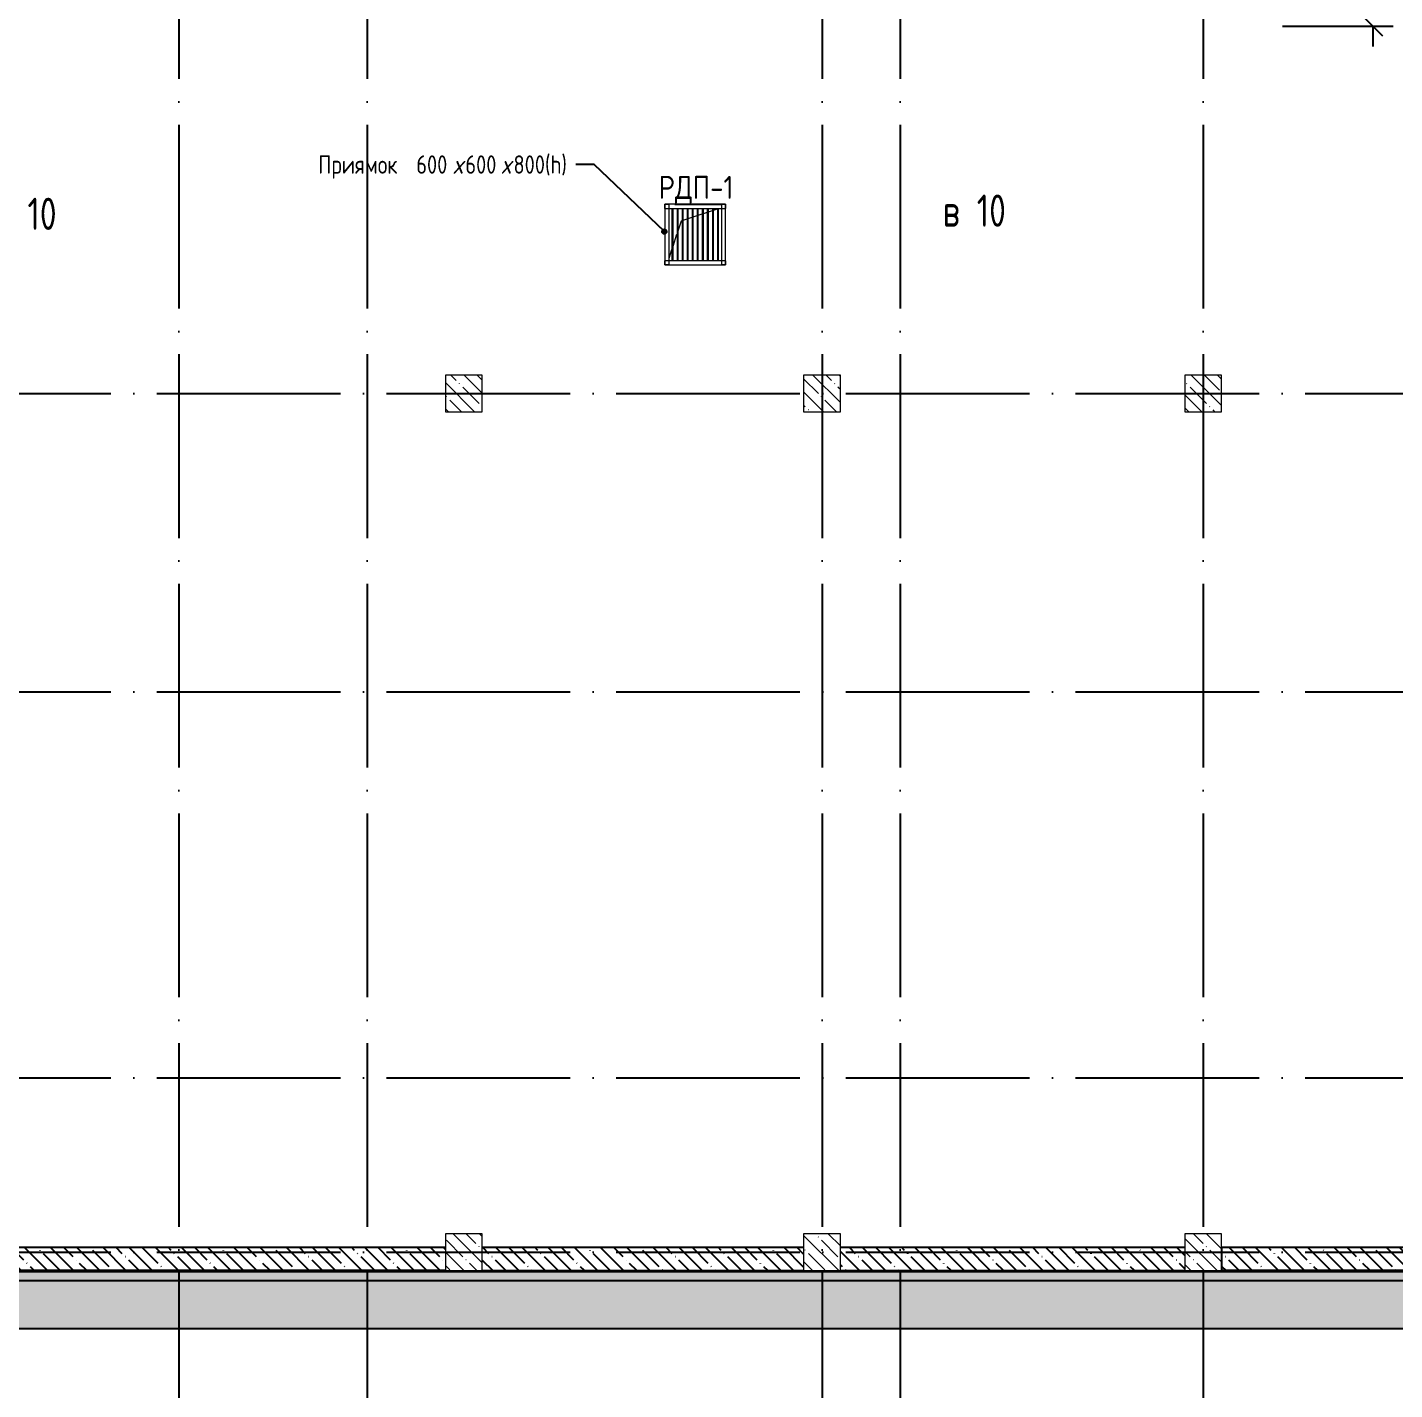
# Model space of a CAD drawing. Header units: millimetres. Extents: x -68946 to 690821, y -552984 to 293768.
# Drawn here: x 94897 to 109781, y 139815 to 154647 of the extents above; entities that cross this region are included whole.
import ezdxf

# ---------------------------------------------------------------- set-up
doc = ezdxf.new("R2010")
doc.units = ezdxf.units.MM
doc.linetypes.add('ADSK_Линия сетки', pattern=[2500, 2000, -250, 0, -250])
doc.layers.get('Defpoints').update_dxf_attribs({"color": 250})
for name, color, linetype, lineweight in [('A-ANNO-DIMS', 250, 'Continuous', 9), ('A-DETL-2', 250, 'Continuous', 5), ('A-DETL-GENF-1', 250, 'Continuous', 5), ('A-GENM-2', 250, 'Continuous', 5), ('A-GENM-IDEN', 250, 'Continuous', 9), ('A-WALL', 250, 'Continuous', 9), ('A-WALL-1', 250, 'Continuous', 50), ('A-WALL-2', 250, 'Continuous', 5), ('A-WALL-3', 250, 'Continuous', 13), ('G-ANNO-SYMB-3', 250, 'Continuous', 9), ('G-ANNO-TEXT', 250, 'Continuous', 9), ('I-WALL-1', 250, 'Continuous', 5), ('S-COLS-1', 250, 'Continuous', 5), ('S-COLS-2', 250, 'Continuous', 5), ('S-FNDN-1', 250, 'Continuous', 5), ('Оси-1', 250, 'ADSK_Линия сетки', 9)]:
    doc.layers.add(name, color=color, linetype=linetype, lineweight=lineweight)
doc.styles.add('GOST Common_1', font='', dxfattribs={"width": 0.9, "height": 250})
doc.styles.add('GOST Common_2', font='', dxfattribs={"width": 0.8, "height": 350})
doc.styles.add('ISOCPEUR_I_1', font='ГОСТ тип А.ttf', dxfattribs={"height": 2500})
doc.styles.get("Standard").update_dxf_attribs({"font": 'ГОСТ тип А.ttf'})
doc.styles.get('GOST Common_1').set_extended_font_data('GOST Common')
doc.styles.get('GOST Common_2').set_extended_font_data('GOST Common')
doc.dimstyles.new('А3', dxfattribs={"dimtxt": 333, "dimasz": 222, "dimexe": 222, "dimexo": 111, "dimgap": 111, "dimtad": 1, "dimtoh": 1, "dimdec": 0, "dimrnd": 0.0015, "dimzin": 0, "dimdsep": 46, "dimtxsty": 'Standard', "dimblk": 'OBLIQUE', "dimcen": 0, "dimclrd": 7, "dimclre": 7, "dimclrt": 7, "dimadec": 0, "dimazin": 0, "dimtfac": 1, "dimtdec": 0, "dimtofl": 0, "dimtmove": 0, "dimatfit": 3, "dimfxl": 1, "dimtolj": 1, "dimtzin": 0, "dimarcsym": 0})
pattern_1 = [(135, (10997.54, 114885.93), (-142.5612, -142.5612), []), (135, (11140.1, 114885.93), (-142.5612, -142.5612), [252.016, -50.403, 3.353, -47.05])]

# ---------------------------------------------------------------- blocks, each defined once
blk = doc.blocks.new('BSC_Колонна _Прямоугольная - 400x400-V69-АР1_Кладочный план подвала_ Блок 2_ 3')
at = {"layer": 'S-COLS-2'}
h = blk.add_hatch(dxfattribs=at)
h.set_pattern_fill('FP_81', color=256, style=0, pattern_type=2)
h.set_pattern_definition([(135, (-96700, -26425), (-142.5612, -142.5612), []), (135, (-96557.44, -26425), (-142.5612, -142.5612), [252.016, -50.403, 3.353, -47.05])])
h.paths.add_polyline_path([(-200, -200), (200, -200), (200, 200), (-200, 200)])
at = {"layer": 'S-COLS-1'}
for p, q in [((200, 200), (-200, 200)), ((-200, 200), (-200, -200)), ((200, -200), (200, 200)), ((-200, -200), (200, -200))]:
    blk.add_line(p, q, dxfattribs=at)
blk = doc.blocks.new('BSC_Колонна _Прямоугольная - 400x400-V70-АР1_Кладочный план подвала_ Блок 2_ 3')
at = {"layer": 'S-COLS-2'}
h = blk.add_hatch(dxfattribs=at)
h.set_pattern_fill('FP_82', color=256, style=0, pattern_type=2)
h.set_pattern_definition([(135, (-96700, -35775), (-142.5612, -142.5612), []), (135, (-96557.44, -35775), (-142.5612, -142.5612), [252.016, -50.403, 3.353, -47.05])])
h.paths.add_polyline_path([(-200, -200), (200, -200), (200, 200), (-200, 200)])
at = {"layer": 'S-COLS-1'}
for p, q in [((200, 200), (-200, 200)), ((-200, 200), (-200, -200)), ((200, -200), (200, 200)), ((-200, -200), (200, -200))]:
    blk.add_line(p, q, dxfattribs=at)
blk = doc.blocks.new('BSC_Колонна _Прямоугольная - 400x400-V94-АР1_Кладочный план подвала_ Блок 2_ 3')
at = {"layer": 'S-COLS-2'}
h = blk.add_hatch(dxfattribs=at)
h.set_pattern_fill('FP_106', color=256, style=0, pattern_type=2)
h.set_pattern_definition([(135, (-88650, -35775), (-142.5612, -142.5612), []), (135, (-88507.44, -35775), (-142.5612, -142.5612), [252.016, -50.403, 3.353, -47.05])])
h.paths.add_polyline_path([(-200, -200), (200, -200), (200, 200), (-200, 200)])
at = {"layer": 'S-COLS-1'}
for p, q in [((200, 200), (-200, 200)), ((-200, 200), (-200, -200)), ((200, -200), (200, 200)), ((-200, -200), (200, -200))]:
    blk.add_line(p, q, dxfattribs=at)
blk = doc.blocks.new('BSC_Колонна _Прямоугольная - 400x400-V95-АР1_Кладочный план подвала_ Блок 2_ 3')
at = {"layer": 'S-COLS-2'}
h = blk.add_hatch(dxfattribs=at)
h.set_pattern_fill('FP_107', color=256, style=0, pattern_type=2)
h.set_pattern_definition([(135, (-92550, -26425), (-142.5612, -142.5612), []), (135, (-92407.44, -26425), (-142.5612, -142.5612), [252.016, -50.403, 3.353, -47.05])])
h.paths.add_polyline_path([(-200, -200), (200, -200), (200, 200), (-200, 200)])
at = {"layer": 'S-COLS-1'}
for p, q in [((200, 200), (-200, 200)), ((-200, 200), (-200, -200)), ((200, -200), (200, 200)), ((-200, -200), (200, -200))]:
    blk.add_line(p, q, dxfattribs=at)
blk = doc.blocks.new('BSC_Колонна _Прямоугольная - 400x400-V96-АР1_Кладочный план подвала_ Блок 2_ 3')
at = {"layer": 'S-COLS-2'}
h = blk.add_hatch(dxfattribs=at)
h.set_pattern_fill('FP_108', color=256, style=0, pattern_type=2)
h.set_pattern_definition([(135, (-92550, -35775), (-142.5612, -142.5612), []), (135, (-92407.44, -35775), (-142.5612, -142.5612), [252.016, -50.403, 3.353, -47.05])])
h.paths.add_polyline_path([(-200, -200), (200, -200), (200, 200), (-200, 200)])
at = {"layer": 'S-COLS-1'}
for p, q in [((200, 200), (-200, 200)), ((-200, 200), (-200, -200)), ((200, -200), (200, 200)), ((-200, -200), (200, -200))]:
    blk.add_line(p, q, dxfattribs=at)
blk = doc.blocks.new('BSC_Колонна _Прямоугольная - 400x400-V97-АР1_Кладочный план подвала_ Блок 2_ 3')
at = {"layer": 'S-COLS-2'}
h = blk.add_hatch(dxfattribs=at)
h.set_pattern_fill('FP_109', color=256, style=0, pattern_type=2)
h.set_pattern_definition([(135, (-88650, -26425), (-142.5612, -142.5612), []), (135, (-88507.44, -26425), (-142.5612, -142.5612), [252.016, -50.403, 3.353, -47.05])])
h.paths.add_polyline_path([(-200, -200), (200, -200), (200, 200), (-200, 200)])
at = {"layer": 'S-COLS-1'}
for p, q in [((200, 200), (-200, 200)), ((-200, 200), (-200, -200)), ((200, -200), (200, 200)), ((-200, -200), (200, -200))]:
    blk.add_line(p, q, dxfattribs=at)
blk = doc.blocks.new('230_Приямок стенки вертикально _Фунд_Плита_ - 230_Приямок стенки вертикально _Фунд_Плита_-32143332-АР1_Кладочный план подвала_ Блок 2_ 3')
at = {"layer": 'S-FNDN-1'}
for p, q in [((-186, 41), (-150, 150)), ((-150, 150), (-143, 152)), ((-132, 156), (-88, 171)), ((-77, 174), (-33, 189)), ((-22, 193), (22, 207)), ((33, 211), (77, 226)), ((88, 229), (132, 244)), ((143, 248), (187, 262)), ((198, 266), (242, 281)), ((253, 284), (255, 285)), ((-242, -125), (-199, 4)), ((-285, -255), (-254, -161))]:
    blk.add_line(p, q, dxfattribs=at)
blk = doc.blocks.new('Решетка металлическая РМ-1 _подвал_ - Решетка металлическая РМ-1 _подвал_-33342411-АР1_Кладочный план подвала_ Блок 2_ 3')
at = {"layer": 'A-GENM-2'}
for p, q in [((0, 615), (0, 660)), ((660, 660), (0, 660)), ((0, 660), (45, 660)), ((0, 660), (0, 0)), ((0, 615), (660, 615)), ((45, 0), (45, 660)), ((76.5, 615), (76.5, 45)), ((88.5, 45), (88.5, 615)), ((131.5, 615), (131.5, 45)), ((143.5, 45), (143.5, 615)), ((186.5, 615), (186.5, 45)), ((198.5, 45), (198.5, 615)), ((241.5, 615), (241.5, 45)), ((253.5, 45), (253.5, 615)), ((296.5, 615), (296.5, 45)), ((308.5, 45), (308.5, 615)), ((351.5, 615), (351.5, 45)), ((363.5, 45), (363.5, 615)), ((406.5, 615), (406.5, 45)), ((418.5, 45), (418.5, 615)), ((461.5, 615), (461.5, 45)), ((473.5, 45), (473.5, 615)), ((516.5, 615), (516.5, 45)), ((528.5, 45), (528.5, 615)), ((571.5, 615), (571.5, 45)), ((583.5, 45), (583.5, 615)), ((615, 660), (660, 660)), ((615, 660), (615, 0)), ((660, 660), (660, 615)), ((660, 0), (660, 660)), ((0, 0), (0, 45)), ((660, 45), (0, 45)), ((0, 0), (660, 0)), ((45, 0), (0, 0)), ((660, 0), (615, 0)), ((660, 45), (660, 0))]:
    blk.add_line(p, q, dxfattribs=at)
blk = doc.blocks.new('_Oblique')
at = {"color": 0, "linetype": 'ByBlock', "lineweight": -2}
blk.add_line((-0.5, -0.5), (0.5, 0.5), dxfattribs=at)
blk = doc.blocks.new('*D5172')
at = {"layer": 'A-ANNO-DIMS', "color": 7, "lineweight": -2, "transparency": 16777216}
for p, q in [((109543, 154861), (109543, 155305)), ((109543, 155305), (110287, 155305)), ((109554, 154861), (109765, 154861)), ((108559, 154661), (109765, 154661)), ((109543, 154661), (109543, 154439))]:
    blk.add_line(p, q, dxfattribs=at)
at = {"layer": 'Defpoints', "color": 0, "lineweight": 30, "transparency": 16777216}
for p in [(109443, 154861), (109543, 154861), (108448, 154661)]:
    blk.add_point(p, dxfattribs=at)
at = {"layer": 'A-ANNO-DIMS', "color": 7, "lineweight": -2, "transparency": 16777216, "xscale": 222, "yscale": 222, "zscale": 222}
for p, rotation in [((109543, 154861), 270), ((109543, 154661), 90)]:
    blk.add_blockref('_Oblique', p, dxfattribs=dict(at, rotation=rotation))
at = {"layer": 'A-ANNO-DIMS', "color": 7, "lineweight": -2, "transparency": 16777216, "insert": (109970, 155582), "char_height": 333, "width": 1.86, "attachment_point": 5}
blk.add_mtext('\\A1;200', dxfattribs=at)
blk = doc.blocks.new('ADSK_Марка_Перемычка - Экземпляр_ADSK_Позиция-34100395-АР1_Кладочный план подвала_ Блок 2_ 3')
at = {"layer": 'A-GENM-IDEN'}
blk.add_line((-2.5, 0), (2.5, 0), dxfattribs=at)

msp = doc.modelspace()

# ---------------------------------------------------------------- hatches: boundary and pattern name
at = {"layer": 'A-DETL-GENF-1', "lineweight": -2}
h = msp.add_hatch(dxfattribs=at)
h.set_pattern_fill('FP_124', color=256, style=0, pattern_type=2)
h.set_pattern_definition([(135, (11421.8, 114885.93), (-424.26407, 3e-14), [600, 0, 0, 0]), (45, (10997.54, 114885.93), (-424.26407, 0), [600, 0, 0, 0]), (45, (10997.54, 115098.06), (-424.26407, 0), [150, -450]), (135, (11315.74, 115204.12), (-424.26407, 3e-14), [150, -450]), (45, (11315.74, 114992), (-424.26407, 0), [150, -450]), (135, (11209.67, 114885.93), (-424.26407, 3e-14), [150, -450])])
h.paths.add_polyline_path([(164577.5167, 114080.9267), (164577.5167, 174490.9262), (146867.5374, 174490.9262), (146867.5253, 174090.9262), (132367.5473, 174090.9262), (132367.5473, 172390.9267), (129627.538, 172390.9267), (129627.538, 174090.9262), (120727.5383, 174090.9262), (120727.5383, 174490.9262), (87962.538, 174490.9262), (87962.538, 174090.9267), (84292.5374, 174090.9267), (84292.5374, 171140.9262), (81177.5374, 171140.9262), (81177.5374, 174090.9267), (78864.3215, 174090.9267), (78864.3215, 173570.9267), (80657.5374, 173570.9267), (80657.5374, 170620.9262), (84812.5374, 170620.9262), (84812.5374, 173570.9267), (88482.538, 173570.9267), (88482.538, 173970.9262), (120207.5383, 173970.9262), (120207.5383, 173570.9262), (129107.538, 173570.9262), (129107.538, 171870.9267), (132887.5473, 171870.9267), (132887.5473, 173570.9262), (147387.5374, 173570.9262), (147387.5374, 173970.9262), (164057.5167, 173970.9262), (164057.5167, 114600.9267), (147387.5977, 114600.9267), (147387.5977, 127320.9262), (136557.5374, 127320.9262), (136557.5374, 124800.9267), (124737.538, 124800.9267), (124737.538, 133800.9262), (115587.538, 133800.9262), (115587.538, 141000.9267), (80187.5374, 141000.9267), (80187.5374, 158100.9262), (78864.3215, 158100.9262), (78864.3215, 157580.9262), (79667.5374, 157580.9262), (79667.5374, 140480.9267), (115067.538, 140480.9267), (115067.538, 133280.9262), (124217.538, 133280.9262), (124217.538, 124280.9267), (137077.5374, 124280.9267), (137077.5374, 126800.9262), (146867.5977, 126800.9262), (146867.5977, 114080.9267), (159660.2072, 114080.9267)])
at = {"layer": 'A-WALL', "lineweight": -2}
msp.add_hatch(color=256, dxfattribs=at).paths.add_polyline_path([(115589.538, 141102.9267), (115689.538, 141102.9267), (115689.538, 141110.9267), (80289.5374, 141110.9262), (80289.5374, 141102.9267), (115587.538, 141102.9267)])
at = {"layer": 'A-WALL-2', "lineweight": -2}
h = msp.add_hatch(dxfattribs=at)
h.set_pattern_fill('FP_3', color=256, style=0, pattern_type=2)
h.set_pattern_definition([(0, (10997.54, 114885.926), (120.968, 69.841), [80.645, -161.29]), (120, (10997.54, 114885.926), (-120.96808, 69.84086), [80.645, -161.29]), (60, (10997.54, 114885.926), (-8e-05, 139.68186), [0, -161.29, 80.645, 0])])
h.paths.add_polyline_path([(115589.538, 141002.9267), (115589.538, 141102.9267), (80189.5374, 141102.9267), (80189.5374, 141002.9267), (115587.538, 141002.9267)])
at = {"layer": 'G-ANNO-TEXT', "lineweight": -2}
h = msp.add_hatch(color=256, dxfattribs=at)
edge = h.paths.add_edge_path()
edge.add_arc((101831.2769, 152423.0068), 25, 0, 360)
at = {"layer": 'I-WALL-1', "lineweight": -2}
h = msp.add_hatch(dxfattribs=at)
h.set_pattern_fill('FP_1', color=256, style=0, pattern_type=2)
h.set_pattern_definition(pattern_1)
h.paths.add_polyline_path([(99447.538, 141110.9267), (99447.538, 141360.9267), (94147.5376, 141360.9267), (94147.5376, 141110.9267), (95023.4986, 141110.9267)])
h = msp.add_hatch(dxfattribs=at)
h.set_pattern_fill('FP_1', color=256, style=0, pattern_type=2)
h.set_pattern_definition(pattern_1)
h.paths.add_polyline_path([(103347.5374, 141110.9267), (103347.5374, 141360.9267), (99847.538, 141360.9267), (99847.538, 141110.9267), (100409.891, 141110.9267)])
h = msp.add_hatch(dxfattribs=at)
h.set_pattern_fill('FP_1', color=256, style=0, pattern_type=2)
h.set_pattern_definition(pattern_1)
h.paths.add_polyline_path([(107497.5378, 141110.9267), (107497.5378, 141360.9267), (103747.5374, 141360.9267), (103747.5374, 141110.9267)])
h = msp.add_hatch(dxfattribs=at)
h.set_pattern_fill('FP_1', color=256, style=0, pattern_type=2)
h.set_pattern_definition(pattern_1)
h.paths.add_polyline_path([(115697.538, 141110.9267), (115697.538, 141360.9267), (107897.6568, 141360.9267), (107897.6568, 141110.9267), (113875.8719, 141110.9267)])

# ---------------------------------------------------------------- linework, layer by layer
at = {"layer": 'A-DETL-2', "lineweight": -2}
for p, q in [((115587.538, 141000.9267), (80187.5374, 141000.9267)), ((79667.5374, 140480.9267), (115067.538, 140480.9267))]:
    msp.add_line(p, q, dxfattribs=at)
at = {"layer": 'A-WALL-1', "lineweight": -2}
for p, q in [((99447.538, 141360.9267), (94147.5376, 141360.9267)), ((103347.5374, 141360.9267), (99847.538, 141360.9267)), ((107497.5378, 141360.9267), (103747.5374, 141360.9267)), ((112157.5374, 141360.9267), (107897.6568, 141360.9267)), ((107897.6568, 141360.9267), (107897.6568, 141110.9267)), ((99447.538, 141110.9267), (94147.5376, 141110.9267)), ((99847.538, 141110.9267), (103347.5374, 141110.9267)), ((103747.5374, 141110.9267), (107497.5378, 141110.9267)), ((107897.6568, 141110.9267), (112157.5374, 141110.9267))]:
    msp.add_line(p, q, dxfattribs=at)
at = {"layer": 'A-WALL-2', "lineweight": -2}
msp.add_line((80187.5374, 141002.9267), (115589.538, 141002.9267), dxfattribs=at)
at = {"layer": 'A-WALL-3', "lineweight": -2}
for p, q in [((112357.5374, 141110.9267), (107897.5378, 141110.9267)), ((80289.5374, 141102.9267), (115689.538, 141102.9267))]:
    msp.add_line(p, q, dxfattribs=at)
at = {"layer": 'G-ANNO-TEXT', "lineweight": -2}
for p, q in [((100873.5226, 153153.3591), (100867.6444, 153153.3591)), ((101067.4209, 153153.3591), (100873.5226, 153153.3591)), ((101831.2769, 152423.0068), (101067.4209, 153153.3591))]:
    msp.add_line(p, q, dxfattribs=at)
msp.add_circle((101831.2769, 152423.0068), 25, dxfattribs=at)
at = {"layer": 'Оси-1', "lineweight": -2}
for p, q in [((96547.5376, 176087.9307), (96547.5376, 111147.0862)), ((98597.5374, 176087.9307), (98597.5374, 111147.0862)), ((103547.5374, 176087.9307), (103547.5374, 111147.0862)), ((104397.5378, 176087.9307), (104397.5378, 111147.0862)), ((107697.5378, 176087.9307), (107697.5378, 111147.0862)), ((76304.6994, 150660.9262), (165452.1084, 150660.9262)), ((76304.6994, 147410.9266), (166722.1084, 147410.9266)), ((76304.6994, 143210.9266), (166722.1084, 143210.9266)), ((76304.6994, 141310.9262), (165452.1084, 141310.9262))]:
    msp.add_line(p, q, dxfattribs=at)

# ---------------------------------------------------------------- block references
at = {"layer": 'A-GENM-2', "lineweight": -2}
msp.add_blockref('Решетка металлическая РМ-1 _подвал_ - Решетка металлическая РМ-1 _подвал_-33342411-АР1_Кладочный план подвала_ Блок 2_ 3', (101837.5374, 152060.6241), dxfattribs=at)
at = {"layer": 'A-GENM-IDEN', "lineweight": -2, "xscale": 99.99999999999993, "yscale": 99.99999999999993, "zscale": 99.99999999999993}
msp.add_blockref('ADSK_Марка_Перемычка - Экземпляр_ADSK_Позиция-34100395-АР1_Кладочный план подвала_ Блок 2_ 3', (102196.9409, 152716.4992), dxfattribs=at)
at = {"layer": 'S-COLS-1', "lineweight": -2}
for name, p in [('BSC_Колонна _Прямоугольная - 400x400-V94-АР1_Кладочный план подвала_ Блок 2_ 3', (99647.538, 150660.9262)), ('BSC_Колонна _Прямоугольная - 400x400-V96-АР1_Кладочный план подвала_ Блок 2_ 3', (103547.5374, 150660.9262)), ('BSC_Колонна _Прямоугольная - 400x400-V70-АР1_Кладочный план подвала_ Блок 2_ 3', (107697.5378, 150660.9262)), ('BSC_Колонна _Прямоугольная - 400x400-V97-АР1_Кладочный план подвала_ Блок 2_ 3', (99647.538, 141310.9262)), ('BSC_Колонна _Прямоугольная - 400x400-V95-АР1_Кладочный план подвала_ Блок 2_ 3', (103547.5374, 141310.9262)), ('BSC_Колонна _Прямоугольная - 400x400-V69-АР1_Кладочный план подвала_ Блок 2_ 3', (107697.5378, 141310.9262))]:
    msp.add_blockref(name, p, dxfattribs=at)
at = {"layer": 'S-FNDN-1', "lineweight": -2}
msp.add_blockref('230_Приямок стенки вертикально _Фунд_Плита_ - 230_Приямок стенки вертикально _Фунд_Плита_-32143332-АР1_Кладочный план подвала_ Блок 2_ 3', (102167.5374, 152390.6241), dxfattribs=at)

# ---------------------------------------------------------------- texts
at = {"layer": 'A-GENM-IDEN', "lineweight": -2, "char_height": 250, "attachment_point": 1, "style": 'GOST Common_1'}
for s, insert, width in [('РДП', (101769.61, 153029.6366), 678.227625), ('-1', (102329.2038, 153029.6366), 331.898625)]:
    msp.add_mtext(s, dxfattribs=dict(at, insert=insert, width=width))
at = {"layer": 'G-ANNO-SYMB-3', "lineweight": -2, "char_height": 350, "attachment_point": 1, "style": 'GOST Common_2'}
for s, insert, width in [(' 10', (94728.6824, 152791.7939), 525.907), ('\\fGOST Common|b0|i0|c204|p34|;\\W.8;в', (104861.691, 152826.5931), 243.713), (' 10', (105062.7744, 152826.5931), 525.907)]:
    msp.add_mtext(s, dxfattribs=dict(at, insert=insert, width=width))
at = {"layer": 'G-ANNO-TEXT', "lineweight": -2, "char_height": 200, "attachment_point": 1, "style": 'ISOCPEUR_I_1'}
for s, insert, width in [('Приямок', (98063.7226, 153253.3591), 1168.860375), (' 600', (99028.1288, 153253.3591), 613.290937), ('\\fISOCPEUR|b0|i1|c204|p34|;\\W.9;х', (99534.1444, 153253.3591), 158.734125), ('600', (99665.1132, 153253.3591), 476.202375), ('\\fISOCPEUR|b0|i1|c204|p34|;\\W.9;х', (100058.0194, 153253.3591), 158.734125), ('800(h)', (100188.9882, 153253.3591), 822.531375)]:
    msp.add_mtext(s, dxfattribs=dict(at, insert=insert, width=width))

# ---------------------------------------------------------------- dimensions: what is measured, and where the dimension line sits
at = {"layer": 'A-ANNO-DIMS', "lineweight": -2}
dim = msp.add_linear_dim(base=(109542.9472, 154860.9262), p1=(108447.5374, 154660.9492), p2=(109442.9623, 154860.9262), angle=90, dimstyle='А3', dxfattribs=at)
dim.commit()
dim.dimension.update_dxf_attribs({"geometry": '*D5172', "text_midpoint": (109970.2972, 155582.4262)})

doc.saveas('drawing.dxf')
